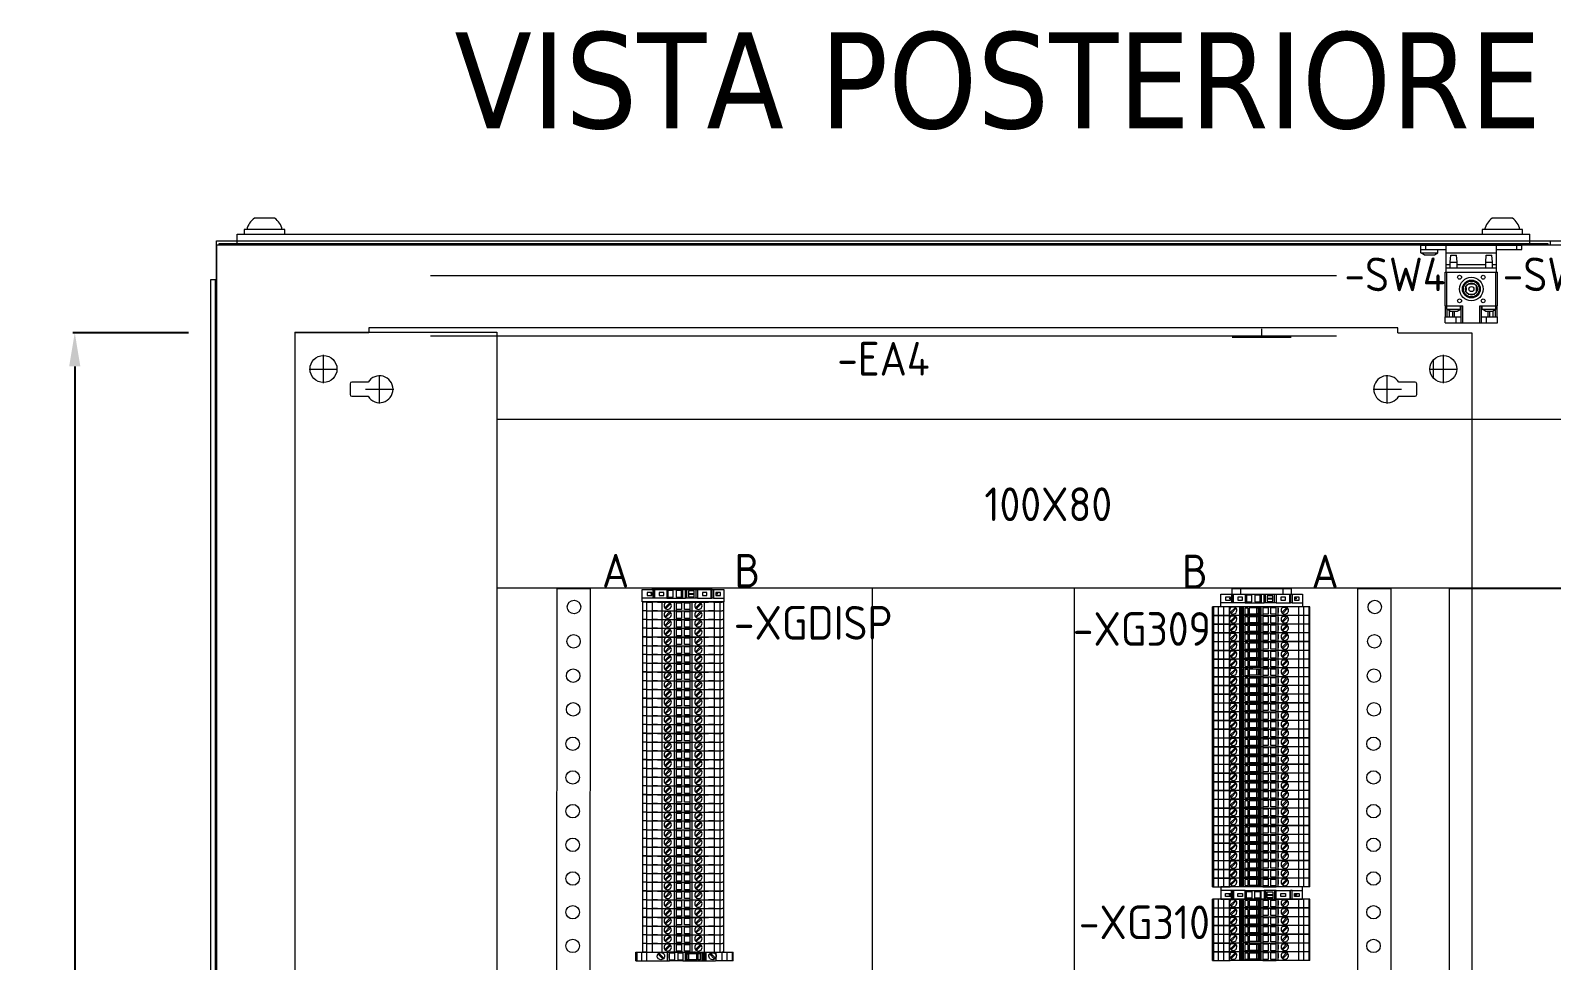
# Model space of a CAD drawing. Header units: millimetres. Extents: x 4959 to 7449, y 754 to 2938.
# Drawn here: x 4959 to 5863, y 2386 to 2938 of the extents above; entities that cross this region are included whole.
import ezdxf
from ezdxf.enums import TextEntityAlignment as Align

# ---------------------------------------------------------------- set-up
doc = ezdxf.new("R2010")
doc.units = ezdxf.units.MM
doc.set_wipeout_variables(frame=1)
doc.layers.add('! NO PLOT !', color=7, linetype='Continuous', true_color=0xff75dd, plot=False)
for name, color, linetype, lineweight in [('000-PI-Oprema', 30, 'Continuous', 5), ('0_1', 7, 'Continuous', 0), ('SI-ORMAR-Oprema', 30, 'Continuous', 5)]:
    doc.layers.add(name, color=color, linetype=linetype, lineweight=lineweight)
for name, color, linetype in [('000-PI-ORMAR', 2, 'Continuous'), ('000-PI_TEXT', 7, 'Continuous'), ('002-PI-Kabelska kanalica', 150, 'Continuous'), ('004-PI-DIN Šina', 3, 'Continuous')]:
    doc.layers.add(name, color=color, linetype=linetype)
doc.styles.add('PI0', font='isocpeur.ttf', dxfattribs={"width": 0.9})
doc.styles.get("Standard").update_dxf_attribs({"font": 'arial.ttf'})
doc.styles.add('Tahoma', font='tahoma.ttf')
doc.dimstyles.new('ISO-25-lb', dxfattribs={"dimtxt": 8, "dimasz": 8, "dimexe": 1.25, "dimexo": 0.625, "dimtad": 1, "dimtxsty": 'Standard', "dimcen": 5, "dimadec": 0, "dimazin": 0, "dimtfac": 1, "dimtmove": 0, "dimatfit": 3, "dimfxl": 1, "dimarcsym": 0})

# ---------------------------------------------------------------- blocks, each defined once
blk = doc.blocks.new('2000x800_montazna ploca')
at = {"layer": '! NO PLOT !', "color": 18, "linetype": 'ByBlock', "lineweight": 0, "true_color": 0x000000}
for p, q in [((-4316.67, 1616.29), (-4316.67, 1633.09)), ((-3657.67, 1629.98), (-3657.67, 1619.4)), ((-3651.67, 1616.29), (-3651.67, 1633.09)), ((-4325.07, 1624.69), (-4308.27, 1624.69)), ((-4290.18, 1616.89), (-4299.87, 1616.89)), ((-4283.37, 1604.29), (-4283.37, 1621.09)), ((-3684.97, 1604.29), (-3684.97, 1621.09)), ((-3668.47, 1616.89), (-3678.16, 1616.89)), ((-3660.07, 1624.69), (-3643.27, 1624.69)), ((-4300.87, 1615.89), (-4300.87, 1609.49)), ((-4299.87, 1608.49), (-4290.18, 1608.49)), ((-4291.77, 1612.69), (-4274.97, 1612.69)), ((-3693.37, 1612.69), (-3676.57, 1612.69)), ((-3678.16, 1608.49), (-3668.47, 1608.49)), ((-3667.47, 1609.49), (-3667.47, 1615.89))]:
    blk.add_line(p, q, dxfattribs=at)
for centre in [(-4316.67, 1624.69), (-3651.67, 1624.69)]:
    blk.add_circle(centre, 8, dxfattribs=at)
for centre, radius, start, end in [((-4299.87, 1615.89), 1, 90, 180), ((-4283.37, 1612.69), 8, 211.66824, 148.33176), ((-3684.97, 1612.69), 8, 31.66824, 328.33176), ((-3668.47, 1615.89), 1, 0, 90), ((-4299.87, 1609.49), 1, 180, 270), ((-3668.47, 1609.49), 1, 270, 0)]:
    blk.add_arc(centre, radius, start, end, dxfattribs=at)
at = {"layer": '000-PI-ORMAR', "color": 18, "linetype": 'ByBlock', "lineweight": 0, "true_color": 0x000000}
for p, q in [((-4289.67, 1646.19), (-4333.67, 1646.19)), ((-4333.67, 1646.19), (-4333.67, -243.81)), ((-4289.67, 1649.19), (-4289.67, 1646.19)), ((-3678.67, 1649.19), (-4289.67, 1649.19)), ((-3678.67, 1646.19), (-3678.67, 1649.19)), ((-3678.67, 1646.19), (-3634.67, 1646.19)), ((-3634.67, 1646.19), (-3634.67, -243.81))]:
    blk.add_line(p, q, dxfattribs=at)
blk = doc.blocks.new('*U472')
at = {"layer": '002-PI-Kabelska kanalica', "color": 0, "linetype": 'ByBlock', "lineweight": 0}
for p, q in [((-20, -100), (-20, 1583)), ((100, -100), (100, 1583)), ((-20, -100), (100, -100))]:
    blk.add_line(p, q, dxfattribs=at)
blk = doc.blocks.new('*U157')
at = {"layer": '002-PI-Kabelska kanalica', "color": 0, "linetype": 'ByBlock', "lineweight": 0}
for p, q in [((-20, -100), (-20, 1331)), ((100, -100), (100, 1331)), ((-20, -100), (100, -100))]:
    blk.add_line(p, q, dxfattribs=at)
blk = doc.blocks.new('*U467')
at = {"layer": '002-PI-Kabelska kanalica', "color": 0, "linetype": 'ByBlock', "lineweight": 0}
for q in [(-20, 1327), (100, -100)]:
    blk.add_line((-20, -100), q, dxfattribs=at)
blk = doc.blocks.new('sklopka_vrata_8MF1000-2VL')
at = {"layer": '000-PI-Oprema', "color": 0, "linetype": 'ByBlock', "lineweight": 0}
for p, q in [((-30, 0), (30, 0)), ((-30, -4.5), (-30, 0)), ((-27, -2.5), (-27, 0)), ((-15, -16), (-15, 0)), ((15, -16), (15, 0)), ((27, -2.5), (27, 0)), ((30, -2.5), (30, 0)), ((-30, -2.5), (-27, -2.5)), ((-28.1, -5.75), (-30, -4.5)), ((-30, -4.5), (-20, -4.5)), ((-28.1, -5.75), (-21.9, -5.75)), ((-27, -2.5), (-15, -2.5)), ((-21.9, -5.75), (-20, -4.5)), ((-20, -4.5), (-20, -2.5)), ((-15, -4.5), (15, -4.5)), ((-12.5, -10), (-12.2, -6)), ((-12.2, -6), (-8.8, -6)), ((-8.5, -10), (-8.8, -6)), ((8.5, -10), (8.8, -6)), ((8.8, -6), (12.2, -6)), ((12.5, -10), (12.2, -6)), ((15, -2.5), (30, -2.5)), ((-15.5, -16), (15.5, -16)), ((-15.5, -36), (-15.5, -16)), ((-15, -11.5), (-12.499996, -11.5)), ((-15, -13.5), (15, -13.5)), ((-14.5, -38), (-14.5, -16)), ((-12.5, -10), (-8.5, -10)), ((-12.5, -13.499994), (-12.5, -10)), ((-8.5, -13.499994), (-8.5, -10)), ((-8.499996, -11.5), (8.500004, -11.5)), ((8.5, -10), (12.5, -10)), ((8.5, -13.499994), (8.5, -10)), ((12.5, -13.499994), (12.5, -10)), ((12.500004, -11.5), (15, -11.5)), ((14.5, -38), (14.5, -16)), ((15.5, -36), (15.5, -16)), ((-3, -27.802775), (-3, -24.197225)), ((-1.802776, -23), (1.802776, -23)), ((3, -27.802775), (3, -24.197225)), ((-15.5, -36), (-5, -36)), ((-15.400001, -42.49), (-15.400001, -36)), ((-6.5, -38), (-6.5, -36)), ((-6, -46), (-6, -36)), ((-5, -46), (-5, -36)), ((-1.802776, -29), (1.802776, -29)), ((5, -36), (14.5, -36)), ((5, -46), (5, -36)), ((6, -46), (6, -36)), ((6.5, -38), (6.5, -36)), ((8.85, -36), (13.15, -36)), ((14.5, -36), (15.5, -36)), ((15.4, -42.49), (15.4, -36)), ((-15.49, -42.49), (-8.99, -42.49)), ((-15.49, -45.99), (-15.49, -42.49)), ((-12.6, -39.25), (-14.5, -38)), ((-14.5, -38), (-6.5, -38)), ((-14.400001, -42.49), (-14.400001, -38.065784)), ((-12.936492, -42.49), (-12.936492, -39.02862)), ((-12.6, -39.25), (-8.4, -39.25)), ((-11.000001, -42.49), (-11.000001, -39.249996)), ((-10.000001, -42.49), (-10.000001, -39.249996)), ((-8.99, -42.49), (-6.029656, -42.49)), ((-8.99, -45.99), (-8.99, -42.49)), ((-8.4, -39.25), (-6.5, -38)), ((-6.029656, -42.5), (-6.029656, -42.49)), ((-6.029656, -42.5), (-6, -42.5)), ((6, -42.5), (6.029654, -42.5)), ((6.029654, -42.49), (15.49, -42.49)), ((6.029654, -42.5), (6.029654, -42.49)), ((8.4, -39.25), (6.5, -38)), ((6.5, -38), (14.5, -38)), ((8.4, -39.25), (12.6, -39.25)), ((8.99, -45.99), (8.99, -42.49)), ((10, -42.49), (10, -39.249996)), ((11, -42.49), (11, -39.249996)), ((12.6, -39.25), (14.5, -38)), ((12.936492, -42.49), (12.936492, -39.028624)), ((14.4, -42.49), (14.4, -38.065788)), ((15.49, -45.99), (15.49, -42.49)), ((-15.49, -45.99), (-8.99, -45.99)), ((-15.4, -46), (-15.4, -45.99)), ((-15.4, -46), (-5.999961, -46)), ((-8.99, -45.99), (-6.000001, -45.99)), ((-6, -46), (-5, -46)), ((-5, -46), (5, -46)), ((5, -46), (6, -46)), ((6, -45.99), (15.49, -45.99)), ((6.00004, -46), (15.4, -46)), ((15.4, -46), (15.4, -45.99))]:
    blk.add_line(p, q, dxfattribs=at)
for centre, radius in [((-7, -19), 1.15), ((7, -19), 1.15), ((0, -26), 7), ((0, -26), 5.3), ((0, -26), 5.1), ((0, -26), 4.8), ((0, -26), 4.679181), ((0, -26), 3.579607), ((0, -26), 1.499969), ((-7, -33), 1.15), ((7, -33), 1.15)]:
    blk.add_circle(centre, radius, dxfattribs=at)
for radius, start, end in [(3.100426, 165.377152, 194.622848), (3.5, 121.002719, 148.997284), (3.100426, 90, 104.622596), (3.100426, 75.377404, 90), (3.5, 31.002716, 58.997281), (3.100426, 345.377406, 14.622594), (3.5, 211.002716, 238.997281), (3.100426, 255.377156, 284.622844), (3.5, 301.002719, 328.997284)]:
    blk.add_arc((0, -26), radius, start, end, dxfattribs=at)
blk = doc.blocks.new('LL49 W 100-230V')
at = {"layer": '000-PI-Oprema', "color": 0, "linetype": 'ByBlock', "lineweight": 0, "ltscale": 0.25}
for p, q in [((45476.66, 36851.38), (46014.66, 36851.38)), ((46014.66, 36815.38), (45476.66, 36815.38))]:
    blk.add_line(p, q, dxfattribs=at)
blk = doc.blocks.new('*U489')
at = {"color": 7}
blk.add_wipeout([(-24.3, -7.35), (24.3, -7.35), (24.3, 0), (-24.3, 0)], dxfattribs=at).dxf.layer = '000-PI-Oprema'
at = {"layer": '000-PI-Oprema', "color": 7, "ltscale": 0.25}
blk.add_line((-24.3, 0), (24.3, 0), dxfattribs=at)
at = {"layer": '000-PI-Oprema', "color": 7}
for p, q in [((-18.03, 0), (-18.03, -5.15)), ((-17.1, 0), (-17.1, -5.15)), ((-17, -5.15), (-17, 0)), ((-16.74, -5.15), (-16.74, 0)), ((-9.72, 0), (-9.72, -5.15)), ((-9, 0), (-9, -0.57)), ((-1, -0.57), (-1, 0)), ((-0.28, 0), (-0.28, -5.15)), ((1.39, -5.15), (1.39, 0)), ((2.32, -5.15), (2.32, 0)), ((7.69, -5.15), (7.69, 0)), ((8.51, 0), (8.51, -5.15)), ((16.74, -5.15), (16.74, 0)), ((17, 0), (17, -5.15)), ((17.1, 0), (17.1, -5.15)), ((18.03, 0), (18.03, -5.15)), ((24.3, 0), (24.3, -7.35)), ((-24.3, -7.35), (-24.3, 0)), ((-18.03, -5.15), (-24.3, -5.15)), ((24.3, -7.35), (-24.3, -7.35)), ((-21.4, -1.72), (-21.4, -3.42)), ((-18.5, -1.72), (-21.4, -1.72)), ((-21.4, -3.42), (-18.5, -3.42)), ((-19.01, -2.37), (-19.15, -2.37)), ((-19.15, -2.37), (-19.15, -2.77)), ((-19.01, -2.77), (-19.15, -2.77)), ((-19.01, -2.37), (-18.5, -2.37)), ((-19.01, -2.77), (-19.01, -2.37)), ((-19.01, -2.77), (-18.5, -2.77)), ((-18.5, -2.37), (-18.5, -1.72)), ((-18.5, -2.77), (-18.5, -2.37)), ((-18.5, -3.42), (-18.5, -2.77)), ((-17.1, -5.15), (-18.03, -5.15)), ((-17, -5.15), (-17.1, -5.15)), ((-16.74, -5.15), (-17, -5.15)), ((-9.72, -5.15), (-16.74, -5.15)), ((-14.15, -1.72), (-14.15, -3.42)), ((-11.45, -1.72), (-14.15, -1.72)), ((-14.15, -3.42), (-11.45, -3.42)), ((-11.45, -3.42), (-11.45, -1.72)), ((-9.72, -5.15), (-9, -5.15)), ((-9, -0.57), (-9, -4.57)), ((-5.85, -0.57), (-9, -0.57)), ((-9, -4.57), (-9, -5.15)), ((-9, -4.57), (-5.85, -4.57)), ((-9, -5.15), (-1, -5.15)), ((-5.85, -4.57), (-5.85, -0.57)), ((-4.15, -0.57), (-4.15, -4.57)), ((-1, -0.57), (-4.15, -0.57)), ((-4.15, -4.57), (-1, -4.57)), ((-1, -4.57), (-1, -0.57)), ((-1, -5.15), (-1, -4.57)), ((-1, -5.15), (-0.28, -5.15)), ((-0.28, -5.15), (1.39, -5.15)), ((2.32, -5.15), (1.39, -5.15)), ((7.69, -5.15), (2.32, -5.15)), ((6.67, -0.82), (3.22, -0.82)), ((3.22, -0.82), (3.22, -2.37)), ((3.22, -2.37), (6.67, -2.37)), ((3.22, -2.37), (3.22, -2.77)), ((3.22, -2.77), (6.67, -2.77)), ((3.22, -2.77), (3.22, -4.32)), ((3.22, -4.32), (6.67, -4.32)), ((6.67, -2.37), (6.67, -0.82)), ((6.67, -2.77), (6.67, -2.37)), ((6.67, -4.32), (6.67, -2.77)), ((8.51, -5.15), (7.69, -5.15)), ((8.51, -5.15), (16.74, -5.15)), ((11.45, -1.72), (11.45, -3.42)), ((14.15, -1.72), (11.45, -1.72)), ((11.45, -3.42), (14.15, -3.42)), ((14.15, -3.42), (14.15, -1.72)), ((16.74, -5.15), (17, -5.15)), ((17, -5.15), (17.1, -5.15)), ((18.03, -5.15), (17.1, -5.15)), ((18.03, -5.15), (24.3, -5.15)), ((22.25, -1.72), (19.55, -1.72)), ((19.55, -1.72), (19.55, -2.37)), ((19.55, -2.37), (19.89, -2.37)), ((19.55, -2.37), (19.55, -2.77)), ((19.55, -2.77), (19.55, -3.42)), ((19.55, -2.77), (19.89, -2.77)), ((19.55, -3.42), (22.25, -3.42)), ((20.59, -2.37), (19.89, -2.37)), ((19.89, -2.77), (19.89, -2.37)), ((20.59, -2.77), (19.89, -2.77)), ((20.59, -2.77), (20.59, -2.37)), ((22.25, -3.42), (22.25, -1.72))]:
    blk.add_line(p, q, dxfattribs=at)
blk = doc.blocks.new('*U304')
at = {"color": 0, "linetype": 'ByBlock', "lineweight": 0, "ltscale": 0.25}
blk.add_lwpolyline([(-24.3, 0), (-24.3, -7.35), (24.3, -7.35), (24.3, 0), (-24.3, 0)], dxfattribs=at)
at = {"layer": '000-PI-Oprema', "color": 0, "linetype": 'ByBlock', "lineweight": 0}
for p, q in [((24.3, 0), (-24.3, 0)), ((24.3, -7.35), (24.3, 0)), ((-24.3, 0), (-24.3, -7.35)), ((-18.03, -2.2), (-24.3, -2.2)), ((-21.4, -5.62), (-21.4, -3.92)), ((-21.4, -3.92), (-18.5, -3.92)), ((-18.5, -5.62), (-21.4, -5.62)), ((-19.01, -4.58), (-19.15, -4.58)), ((-19.15, -4.98), (-19.15, -4.58)), ((-19.01, -4.98), (-19.15, -4.98)), ((-19.01, -4.58), (-19.01, -4.98)), ((-19.01, -4.58), (-18.5, -4.58)), ((-19.01, -4.98), (-18.5, -4.98)), ((-18.5, -3.92), (-18.5, -4.58)), ((-18.5, -4.58), (-18.5, -4.98)), ((-18.5, -4.98), (-18.5, -5.62)), ((-18.03, -7.35), (-18.03, -2.2)), ((-17.1, -2.2), (-18.03, -2.2)), ((-17.1, -7.35), (-18.03, -7.35)), ((-17.1, -7.35), (-17.1, -2.2)), ((-17, -2.2), (-17.1, -2.2)), ((-17, -7.35), (-17.1, -7.35)), ((-17, -2.2), (-17, -7.35)), ((-16.74, -2.2), (-17, -2.2)), ((-16.74, -7.35), (-17, -7.35)), ((-16.74, -2.2), (-16.74, -7.35)), ((-9.72, -2.2), (-16.74, -2.2)), ((-14.15, -3.92), (-11.45, -3.92)), ((-14.15, -5.62), (-14.15, -3.92)), ((-11.45, -5.62), (-14.15, -5.62)), ((-11.45, -3.92), (-11.45, -5.62)), ((-9.72, -2.2), (-9, -2.2)), ((-9.72, -7.35), (-9.72, -2.2)), ((-9.72, -7.35), (-9, -7.35)), ((-9, -2.77), (-9, -2.2)), ((-9, -2.2), (-1, -2.2)), ((-9, -6.77), (-9, -2.77)), ((-9, -2.77), (-5.85, -2.77)), ((-5.85, -6.77), (-9, -6.77)), ((-9, -7.35), (-9, -6.77)), ((-5.85, -2.77), (-5.85, -6.77)), ((-4.15, -2.77), (-1, -2.77)), ((-4.15, -6.77), (-4.15, -2.77)), ((-1, -6.77), (-4.15, -6.77)), ((-1, -2.2), (-1, -2.77)), ((-1, -2.2), (-0.28, -2.2)), ((-1, -2.77), (-1, -6.77)), ((-1, -6.77), (-1, -7.35)), ((-0.28, -2.2), (1.39, -2.2)), ((-0.28, -7.35), (-0.28, -2.2)), ((2.32, -2.2), (1.39, -2.2)), ((1.39, -2.2), (1.39, -7.35)), ((7.69, -2.2), (2.32, -2.2)), ((2.32, -2.2), (2.32, -7.35)), ((3.22, -3.02), (6.67, -3.02)), ((3.22, -4.58), (3.22, -3.02)), ((3.22, -4.58), (6.67, -4.58)), ((3.22, -4.98), (3.22, -4.58)), ((3.22, -4.98), (6.67, -4.98)), ((3.22, -6.52), (3.22, -4.98)), ((6.67, -6.52), (3.22, -6.52)), ((6.67, -3.02), (6.67, -4.58)), ((6.67, -4.58), (6.67, -4.98)), ((6.67, -4.98), (6.67, -6.52)), ((7.69, -2.2), (7.69, -7.35)), ((8.51, -2.2), (7.69, -2.2)), ((8.51, -7.35), (8.51, -2.2)), ((8.51, -2.2), (16.74, -2.2)), ((11.45, -3.92), (14.15, -3.92)), ((11.45, -5.62), (11.45, -3.92)), ((14.15, -5.62), (11.45, -5.62)), ((14.15, -3.92), (14.15, -5.62)), ((16.74, -2.2), (16.74, -7.35)), ((16.74, -2.2), (17, -2.2)), ((17, -7.35), (17, -2.2)), ((17, -2.2), (17.1, -2.2)), ((18.03, -2.2), (17.1, -2.2)), ((17.1, -7.35), (17.1, -2.2)), ((18.03, -2.2), (24.3, -2.2)), ((18.03, -7.35), (18.03, -2.2)), ((19.55, -4.58), (19.55, -3.92)), ((19.55, -3.92), (22.25, -3.92)), ((19.55, -4.98), (19.55, -4.58)), ((19.55, -4.58), (19.89, -4.58)), ((19.55, -4.98), (19.89, -4.98)), ((19.55, -5.62), (19.55, -4.98)), ((22.25, -5.62), (19.55, -5.62)), ((19.89, -4.58), (19.89, -4.98)), ((20.59, -4.58), (19.89, -4.58)), ((20.59, -4.98), (19.89, -4.98)), ((20.59, -4.58), (20.59, -4.98)), ((22.25, -3.92), (22.25, -5.62))]:
    blk.add_line(p, q, dxfattribs=at)
at = {"layer": '000-PI-Oprema', "color": 0, "linetype": 'ByBlock', "lineweight": 0, "ltscale": 0.25}
blk.add_line((24.3, -7.35), (-24.3, -7.35), dxfattribs=at)
blk = doc.blocks.new('*D664')
at = {"layer": '000-PI_TEXT', "color": 0, "linetype": 'ByBlock', "lineweight": -2, "ltscale": 0.25, "transparency": 16777216}
for p, q in [((5053.15, 2758.89), (4984.34, 2758.89)), ((4985.59, 2738.89), (4985.59, 1197.12)), ((5065.65, 1177.12), (4984.34, 1177.12))]:
    blk.add_line(p, q, dxfattribs=at)
at = {"layer": '000-PI_TEXT', "color": 0, "linetype": 'ByBlock', "ltscale": 0.25, "transparency": 16777216}
for points in [[(4982.26, 2738.89), (4988.92, 2738.89), (4985.59, 2758.89)], [(4982.26, 1197.12), (4988.92, 1197.12), (4985.59, 1177.12)]]:
    blk.add_solid(points, dxfattribs=at)
at = {"layer": 'Defpoints', "color": 0, "linetype": 'ByBlock', "ltscale": 0.25, "transparency": 16777216}
for p in [(5053.77, 2758.89), (4985.59, 1177.12), (5066.27, 1177.12)]:
    blk.add_point(p, dxfattribs=at)
at = {"layer": '000-PI_TEXT', "color": 0, "linetype": 'ByBlock', "lineweight": 0, "ltscale": 0.25, "transparency": 16777216, "insert": (4972.38, 1968), "char_height": 20, "attachment_point": 5, "rotation": 90}
blk.add_mtext('1670', dxfattribs=at)
blk = doc.blocks.new('*U495')
at = {"layer": '002-PI-Kabelska kanalica', "color": 0, "linetype": 'ByBlock', "lineweight": 0}
for p, q in [((-20, -100), (-20, 1943)), ((80, -100), (80, 1943)), ((-20, -100), (80, -100))]:
    blk.add_line(p, q, dxfattribs=at)
blk = doc.blocks.new('*U493')
at = {"color": 7}
blk.add_wipeout([(-24.3, -7.35), (24.3, -7.35), (24.3, 0), (-24.3, 0)], dxfattribs=at).dxf.layer = '000-PI-Oprema'
at = {"layer": '000-PI-Oprema', "color": 7, "ltscale": 0.25}
blk.add_line((-24.3, 0), (24.3, 0), dxfattribs=at)
at = {"layer": '000-PI-Oprema', "color": 7}
for p, q in [((-18.03, 0), (-18.03, -5.15)), ((-17.1, 0), (-17.1, -5.15)), ((-17, -5.15), (-17, 0)), ((-16.74, -5.15), (-16.74, 0)), ((-9.72, 0), (-9.72, -5.15)), ((-9, 0), (-9, -0.57)), ((-1, -0.57), (-1, 0)), ((-0.28, 0), (-0.28, -5.15)), ((1.39, -5.15), (1.39, 0)), ((2.32, -5.15), (2.32, 0)), ((7.69, -5.15), (7.69, 0)), ((8.51, 0), (8.51, -5.15)), ((16.74, -5.15), (16.74, 0)), ((17, 0), (17, -5.15)), ((17.1, 0), (17.1, -5.15)), ((18.03, 0), (18.03, -5.15)), ((24.3, 0), (24.3, -7.35)), ((-24.3, -7.35), (-24.3, 0)), ((-18.03, -5.15), (-24.3, -5.15)), ((24.3, -7.35), (-24.3, -7.35)), ((-21.4, -1.72), (-21.4, -3.42)), ((-18.5, -1.72), (-21.4, -1.72)), ((-21.4, -3.42), (-18.5, -3.42)), ((-19.01, -2.37), (-19.15, -2.37)), ((-19.15, -2.37), (-19.15, -2.77)), ((-19.01, -2.77), (-19.15, -2.77)), ((-19.01, -2.37), (-18.5, -2.37)), ((-19.01, -2.77), (-19.01, -2.37)), ((-19.01, -2.77), (-18.5, -2.77)), ((-18.5, -2.37), (-18.5, -1.72)), ((-18.5, -2.77), (-18.5, -2.37)), ((-18.5, -3.42), (-18.5, -2.77)), ((-17.1, -5.15), (-18.03, -5.15)), ((-17, -5.15), (-17.1, -5.15)), ((-16.74, -5.15), (-17, -5.15)), ((-9.72, -5.15), (-16.74, -5.15)), ((-14.15, -1.72), (-14.15, -3.42)), ((-11.45, -1.72), (-14.15, -1.72)), ((-14.15, -3.42), (-11.45, -3.42)), ((-11.45, -3.42), (-11.45, -1.72)), ((-9.72, -5.15), (-9, -5.15)), ((-9, -0.57), (-9, -4.57)), ((-5.85, -0.57), (-9, -0.57)), ((-9, -4.57), (-9, -5.15)), ((-9, -4.57), (-5.85, -4.57)), ((-9, -5.15), (-1, -5.15)), ((-5.85, -4.57), (-5.85, -0.57)), ((-4.15, -0.57), (-4.15, -4.57)), ((-1, -0.57), (-4.15, -0.57)), ((-4.15, -4.57), (-1, -4.57)), ((-1, -4.57), (-1, -0.57)), ((-1, -5.15), (-1, -4.57)), ((-1, -5.15), (-0.28, -5.15)), ((-0.28, -5.15), (1.39, -5.15)), ((2.32, -5.15), (1.39, -5.15)), ((7.69, -5.15), (2.32, -5.15)), ((6.67, -0.82), (3.22, -0.82)), ((3.22, -0.82), (3.22, -2.37)), ((3.22, -2.37), (6.67, -2.37)), ((3.22, -2.37), (3.22, -2.77)), ((3.22, -2.77), (6.67, -2.77)), ((3.22, -2.77), (3.22, -4.32)), ((3.22, -4.32), (6.67, -4.32)), ((6.67, -2.37), (6.67, -0.82)), ((6.67, -2.77), (6.67, -2.37)), ((6.67, -4.32), (6.67, -2.77)), ((8.51, -5.15), (7.69, -5.15)), ((8.51, -5.15), (16.74, -5.15)), ((11.45, -1.72), (11.45, -3.42)), ((14.15, -1.72), (11.45, -1.72)), ((11.45, -3.42), (14.15, -3.42)), ((14.15, -3.42), (14.15, -1.72)), ((16.74, -5.15), (17, -5.15)), ((17, -5.15), (17.1, -5.15)), ((18.03, -5.15), (17.1, -5.15)), ((18.03, -5.15), (24.3, -5.15)), ((22.25, -1.72), (19.55, -1.72)), ((19.55, -1.72), (19.55, -2.37)), ((19.55, -2.37), (19.89, -2.37)), ((19.55, -2.37), (19.55, -2.77)), ((19.55, -2.77), (19.55, -3.42)), ((19.55, -2.77), (19.89, -2.77)), ((19.55, -3.42), (22.25, -3.42)), ((20.59, -2.37), (19.89, -2.37)), ((19.89, -2.77), (19.89, -2.37)), ((20.59, -2.77), (19.89, -2.77)), ((20.59, -2.77), (20.59, -2.37)), ((22.25, -3.42), (22.25, -1.72))]:
    blk.add_line(p, q, dxfattribs=at)
blk = doc.blocks.new('UT 2.5 MT - 3046362')
at = {"layer": '000-PI-Oprema', "color": 0, "linetype": 'ByBlock', "lineweight": 0}
for p, q in [((53709.96, 41740.09), (53709.96, 41729.69)), ((53709.96, 41740.09), (53715.11, 41740.09)), ((53715.11, 41739.54), (53709.96, 41739.54)), ((53709.96, 41736.46), (53715.11, 41736.46)), ((53709.96, 41733.46), (53715.11, 41733.46)), ((53715.11, 41717.71), (53715.11, 41740.09)), ((53709.96, 41729.96), (53715.11, 41729.96)), ((53709.96, 41711.49), (53709.96, 41729.69)), ((53709.96, 41723.89), (53715.11, 41723.89)), ((53709.96, 41723.79), (53709.96, 41723.79)), ((53715.11, 41723.79), (53709.96, 41723.79)), ((53715.11, 41723.36), (53709.96, 41723.36)), ((53709.96, 41722.82), (53715.11, 41722.82)), ((53710.76, 41721.77), (53710.76, 41722.56)), ((53710.76, 41722.56), (53714.31, 41722.56)), ((53710.76, 41722.56), (53710.76, 41722.56)), ((53711.1, 41729.08), (53711.1, 41729.08)), ((53711.1, 41729.08), (53714.13, 41726.05)), ((53711.56, 41723.89), (53714.16, 41723.89)), ((53711.56, 41723.89), (53711.56, 41723.89)), ((53711.59, 41729.58), (53711.59, 41729.58)), ((53714.63, 41726.54), (53711.59, 41729.58)), ((53714.13, 41726.05), (53714.13, 41726.05)), ((53714.16, 41723.89), (53714.16, 41723.89)), ((53714.31, 41721.77), (53714.31, 41722.56)), ((53714.31, 41722.56), (53714.31, 41722.56)), ((53714.63, 41726.54), (53714.63, 41726.54)), ((53714.76, 41728.87), (53714.76, 41728.87)), ((53714.76, 41726.75), (53714.76, 41728.87)), ((53714.76, 41726.75), (53714.76, 41726.75)), ((53715.11, 41723.79), (53715.11, 41723.79)), ((53709.96, 41721.14), (53709.96, 41721.14)), ((53709.96, 41716.09), (53709.96, 41716.09)), ((53710.1, 41718.4), (53710.1, 41721.77)), ((53710.1, 41721.77), (53710.1, 41721.77)), ((53710.1, 41721.77), (53714.97, 41721.77)), ((53714.97, 41718.4), (53710.1, 41718.4)), ((53710.1, 41718.24), (53710.1, 41718.4)), ((53710.1, 41718.24), (53710.79, 41718.24)), ((53710.74, 41720.77), (53710.74, 41719.36)), ((53710.74, 41720.77), (53714.34, 41720.77)), ((53710.74, 41719.36), (53710.74, 41719.2)), ((53710.79, 41719.2), (53710.74, 41719.2)), ((53710.76, 41711.76), (53710.76, 41718.24)), ((53710.79, 41713.81), (53710.76, 41713.81)), ((53714.31, 41719.2), (53710.79, 41719.2)), ((53714.29, 41718.24), (53710.79, 41718.24)), ((53710.79, 41712.81), (53710.79, 41713.81)), ((53710.79, 41713.75), (53714.29, 41713.75)), ((53714.97, 41718.24), (53714.29, 41718.24)), ((53714.29, 41712.81), (53714.29, 41713.81)), ((53714.31, 41713.81), (53714.29, 41713.81)), ((53714.31, 41719.2), (53714.31, 41720.77)), ((53714.31, 41711.76), (53714.34, 41718.24)), ((53715.11, 41716.61), (53714.33, 41716.61)), ((53714.34, 41717.71), (53715.11, 41717.71)), ((53714.97, 41718.4), (53714.97, 41721.77)), ((53714.97, 41721.77), (53714.97, 41721.77)), ((53714.97, 41718.24), (53714.97, 41718.4)), ((53715.11, 41721.14), (53715.11, 41721.14)), ((53715.11, 41717.71), (53715.11, 41716.61)), ((53715.11, 41717.71), (53715.11, 41717.71)), ((53715.11, 41717.71), (53715.11, 41717.71)), ((53715.11, 41716.61), (53715.11, 41716.61)), ((53715.11, 41711.49), (53715.11, 41716.61)), ((53715.11, 41716.09), (53715.11, 41716.09)), ((53709.96, 41710.29), (53709.96, 41711.49)), ((53715.11, 41711.49), (53709.96, 41711.49)), ((53709.96, 41710.29), (53709.96, 41702.29)), ((53709.96, 41710.29), (53709.96, 41710.29)), ((53715.11, 41710.29), (53709.96, 41710.29)), ((53710.61, 41710.29), (53710.61, 41710.29)), ((53710.61, 41707.14), (53710.61, 41710.29)), ((53710.61, 41707.14), (53710.61, 41707.14)), ((53714.64, 41707.14), (53710.61, 41707.14)), ((53710.61, 41702.29), (53710.61, 41705.44)), ((53710.61, 41705.44), (53710.61, 41705.44)), ((53710.61, 41705.44), (53714.64, 41705.44)), ((53710.76, 41712.81), (53714.31, 41712.81)), ((53714.31, 41711.81), (53710.76, 41711.81)), ((53710.76, 41711.76), (53714.31, 41711.76)), ((53710.76, 41711.76), (53710.76, 41711.76)), ((53710.79, 41712.56), (53710.79, 41712.81)), ((53710.79, 41712.56), (53710.79, 41712.56)), ((53710.79, 41712.56), (53714.29, 41712.56)), ((53714.29, 41712.56), (53714.29, 41712.81)), ((53714.29, 41712.56), (53714.29, 41712.56)), ((53714.31, 41711.76), (53714.31, 41711.76)), ((53714.64, 41710.29), (53714.64, 41710.29)), ((53714.64, 41710.29), (53714.64, 41707.14)), ((53714.64, 41707.14), (53714.64, 41707.14)), ((53714.64, 41705.44), (53714.64, 41705.44)), ((53714.64, 41705.44), (53714.64, 41702.29)), ((53715.11, 41710.29), (53715.11, 41711.49)), ((53715.11, 41710.29), (53715.11, 41710.29)), ((53715.11, 41710.29), (53715.11, 41702.29)), ((53709.96, 41701.09), (53709.96, 41702.29)), ((53709.96, 41702.29), (53709.96, 41702.29)), ((53709.96, 41702.29), (53715.11, 41702.29)), ((53709.96, 41682.29), (53709.96, 41701.09)), ((53709.96, 41701.09), (53715.11, 41701.09)), ((53710.61, 41702.29), (53710.61, 41702.29)), ((53711.1, 41698.43), (53714.13, 41695.4)), ((53711.56, 41701.09), (53711.56, 41701.09)), ((53714.16, 41701.09), (53711.56, 41701.09)), ((53714.63, 41695.89), (53711.59, 41698.93)), ((53714.16, 41701.09), (53714.16, 41701.09)), ((53714.64, 41702.29), (53714.64, 41702.29)), ((53714.76, 41698.22), (53714.76, 41696.1)), ((53714.76, 41698.22), (53714.76, 41698.22)), ((53714.76, 41696.1), (53714.76, 41696.1)), ((53715.11, 41702.29), (53715.11, 41702.29)), ((53715.11, 41701.09), (53715.11, 41702.29)), ((53715.11, 41682.29), (53715.11, 41701.09)), ((53709.96, 41688.91), (53715.11, 41688.91)), ((53709.96, 41685.91), (53715.11, 41685.91)), ((53709.96, 41682.29), (53709.96, 41682.97)), ((53715.11, 41682.83), (53709.96, 41682.83)), ((53709.96, 41682.29), (53715.11, 41682.29))]:
    blk.add_line(p, q, dxfattribs=at)
for centre, radius, start, end in [((53712.86, 41727.81), 2.17, 120.45028, 270.00002), ((53712.86, 41727.81), 2.17, 270.00002, 330.87541), ((53712.86, 41727.81), 2.17, 29.12459, 59.54968), ((53712.86, 41697.16), 2.18, 89.99998, 270.00002), ((53712.86, 41697.16), 2.18, 29.12459, 89.99998), ((53712.86, 41697.16), 2.18, 270.00002, 330.87541)]:
    blk.add_arc(centre, radius, start, end, dxfattribs=at)
for start_param, end_param in [(-1.570796, -1.039338), (-2.102255, -1.570796)]:
    blk.add_ellipse((53712.86, 41727.81), major_axis=(-2.18, 0), ratio=1, start_param=start_param, end_param=end_param, dxfattribs=at)
blk = doc.blocks.new('UT 2.5 - 3044076')
at = {"layer": '000-PI-ORMAR', "color": 0, "linetype": 'ByBlock', "lineweight": 0}
for p, q in [((51211.56, 37560.62), (51211.56, 37562.82)), ((51211.56, 37562.82), (51211.56, 37562.82)), ((51216.71, 37562.82), (51211.56, 37562.82)), ((51211.56, 37560.62), (51211.56, 37559.03)), ((51211.56, 37560.62), (51211.56, 37560.62)), ((51216.71, 37560.62), (51211.56, 37560.62)), ((51211.56, 37559.03), (51211.56, 37556.89)), ((51211.56, 37558.57), (51211.56, 37558.57)), ((51216.71, 37562.82), (51216.71, 37562.82)), ((51216.71, 37560.62), (51216.71, 37562.82)), ((51216.71, 37560.62), (51216.71, 37560.62)), ((51216.71, 37560.62), (51216.71, 37559.03)), ((51216.71, 37559.03), (51216.71, 37556.89)), ((51216.71, 37558.57), (51216.71, 37558.57)), ((51216.71, 37557.26), (51211.56, 37557.26)), ((51211.56, 37556.89), (51211.56, 37556.51)), ((51211.56, 37556.51), (51211.56, 37554)), ((51211.56, 37556.32), (51211.56, 37556.32)), ((51211.56, 37554), (51211.56, 37551.42)), ((51211.56, 37553.67), (51211.56, 37553.67)), ((51211.56, 37551.42), (51211.56, 37544.02)), ((51216.71, 37551.42), (51211.56, 37551.42)), ((51212.7, 37549.22), (51212.7, 37549.22)), ((51212.7, 37549.22), (51215.73, 37546.18)), ((51216.23, 37546.68), (51213.19, 37549.71)), ((51213.19, 37549.71), (51213.19, 37549.71)), ((51216.71, 37556.51), (51216.71, 37556.89)), ((51216.71, 37554), (51216.71, 37556.51)), ((51216.71, 37556.32), (51216.71, 37556.32)), ((51216.71, 37554.82), (51216.71, 37554.82)), ((51216.71, 37554), (51216.71, 37551.42)), ((51216.71, 37553.67), (51216.71, 37553.67)), ((51216.71, 37551.42), (51216.71, 37544.02)), ((51211.56, 37548.62), (51211.56, 37548.62)), ((51211.56, 37544.02), (51211.56, 37542.82)), ((51216.71, 37544.02), (51211.56, 37544.02)), ((51211.56, 37542.82), (51211.56, 37534.82)), ((51211.56, 37542.82), (51211.56, 37542.82)), ((51216.71, 37542.82), (51211.56, 37542.82)), ((51212.21, 37539.67), (51212.21, 37542.82)), ((51212.21, 37542.82), (51212.21, 37542.82)), ((51213.16, 37544.02), (51213.16, 37544.02)), ((51215.76, 37544.02), (51213.16, 37544.02)), ((51215.73, 37546.18), (51215.73, 37546.18)), ((51215.76, 37544.02), (51215.76, 37544.02)), ((51216.23, 37546.68), (51216.23, 37546.68)), ((51216.24, 37542.82), (51216.24, 37539.67)), ((51216.24, 37542.82), (51216.24, 37542.82)), ((51216.36, 37549.01), (51216.36, 37549.01)), ((51216.36, 37546.89), (51216.36, 37549.01)), ((51216.36, 37546.89), (51216.36, 37546.89)), ((51216.71, 37548.62), (51216.71, 37548.62)), ((51216.71, 37544.02), (51216.71, 37542.82)), ((51216.71, 37542.82), (51216.71, 37542.82)), ((51216.71, 37542.82), (51216.71, 37534.82)), ((51211.56, 37534.82), (51211.56, 37533.62)), ((51211.56, 37534.82), (51211.56, 37534.82)), ((51216.71, 37534.82), (51211.56, 37534.82)), ((51211.56, 37533.62), (51211.56, 37526.22)), ((51216.71, 37533.62), (51211.56, 37533.62)), ((51216.24, 37539.67), (51212.21, 37539.67)), ((51212.21, 37539.67), (51212.21, 37539.67)), ((51212.21, 37534.82), (51212.21, 37537.97)), ((51212.21, 37537.97), (51216.24, 37537.97)), ((51212.21, 37537.97), (51212.21, 37537.97)), ((51212.21, 37534.82), (51212.21, 37534.82)), ((51215.76, 37533.62), (51213.16, 37533.62)), ((51213.16, 37533.62), (51213.16, 37533.62)), ((51216.23, 37528.43), (51213.19, 37531.46)), ((51213.19, 37531.46), (51213.19, 37531.46)), ((51215.76, 37533.62), (51215.76, 37533.62)), ((51216.24, 37539.67), (51216.24, 37539.67)), ((51216.24, 37537.97), (51216.24, 37534.82)), ((51216.24, 37537.97), (51216.24, 37537.97)), ((51216.24, 37534.82), (51216.24, 37534.82)), ((51216.71, 37534.82), (51216.71, 37534.82)), ((51216.71, 37534.82), (51216.71, 37533.62)), ((51216.71, 37533.62), (51216.71, 37526.22)), ((51211.56, 37526.22), (51211.56, 37523.65)), ((51216.71, 37526.22), (51211.56, 37526.22)), ((51211.56, 37523.65), (51211.56, 37521.14)), ((51211.56, 37522.52), (51211.56, 37522.52)), ((51212.7, 37530.97), (51212.7, 37530.97)), ((51212.7, 37530.97), (51215.73, 37527.93)), ((51215.73, 37527.93), (51215.73, 37527.93)), ((51216.23, 37528.43), (51216.23, 37528.43)), ((51216.36, 37530.76), (51216.36, 37530.76)), ((51216.36, 37528.64), (51216.36, 37530.76)), ((51216.36, 37528.64), (51216.36, 37528.64)), ((51216.71, 37526.22), (51216.71, 37523.65)), ((51216.71, 37521.14), (51216.71, 37523.65)), ((51216.71, 37522.82), (51216.71, 37522.82)), ((51216.71, 37522.52), (51216.71, 37522.52)), ((51211.56, 37521.62), (51211.56, 37521.62)), ((51211.56, 37521.14), (51211.56, 37520.76)), ((51211.56, 37520.76), (51211.56, 37518.62)), ((51216.71, 37520.39), (51211.56, 37520.39)), ((51211.56, 37519.07), (51211.56, 37519.07)), ((51211.56, 37518.62), (51211.56, 37517.02)), ((51211.56, 37517.02), (51211.56, 37515.82)), ((51211.56, 37517.02), (51211.56, 37517.02)), ((51216.71, 37517.02), (51211.56, 37517.02)), ((51211.56, 37515.82), (51211.56, 37515.51)), ((51211.56, 37515.82), (51211.56, 37515.82)), ((51211.56, 37514.82), (51211.56, 37515.51)), ((51211.56, 37514.82), (51211.56, 37514.82)), ((51216.71, 37514.82), (51211.56, 37514.82)), ((51216.71, 37521.62), (51216.71, 37521.62)), ((51216.71, 37520.76), (51216.71, 37521.14)), ((51216.71, 37520.76), (51216.71, 37518.62)), ((51216.71, 37519.07), (51216.71, 37519.07)), ((51216.71, 37518.62), (51216.71, 37517.02)), ((51216.71, 37517.02), (51216.71, 37517.02)), ((51216.71, 37517.02), (51216.71, 37515.82)), ((51216.71, 37516.32), (51216.71, 37516.32)), ((51216.71, 37515.82), (51216.71, 37515.82)), ((51216.71, 37515.82), (51216.71, 37515.51)), ((51216.71, 37514.82), (51216.71, 37515.51)), ((51216.71, 37514.82), (51216.71, 37514.82))]:
    blk.add_line(p, q, dxfattribs=at)
for centre, start, end in [((51214.46, 37547.95), 89.99998, 270.00002), ((51214.46, 37547.95), 29.12459, 89.99998), ((51214.46, 37547.95), 270.00002, 330.87541), ((51214.46, 37529.7), 89.99998, 270.00002), ((51214.46, 37529.7), 29.12459, 89.99998), ((51214.46, 37529.7), 270.00002, 330.87541)]:
    blk.add_arc(centre, 2.17, start, end, dxfattribs=at)

msp = doc.modelspace()

# ---------------------------------------------------------------- linework, layer by layer
at = {"layer": '! NO PLOT !', "color": 0, "linetype": 'ByBlock', "lineweight": 0, "ltscale": 0.25}
for points in [[(5672.896, 2756.362), (5707.896, 2756.362)], [(5690.396, 2756.362), (5690.396, 2761.24)]]:
    msp.add_lwpolyline(points, dxfattribs=at)
at = {"layer": '000-PI-ORMAR', "color": 0, "linetype": 'ByBlock', "lineweight": 0}
for p, q in [((5110.271, 2820.287), (5086.271, 2820.287)), ((5086.271, 2820.287), (5086.271, 2817.387)), ((5104.271, 2826.887), (5092.271, 2826.887)), ((5110.271, 2817.387), (5110.271, 2820.287)), ((5845.271, 2820.287), (5821.271, 2820.287)), ((5821.271, 2820.287), (5821.271, 2817.387)), ((5839.271, 2826.887), (5827.271, 2826.887)), ((5845.271, 2817.387), (5845.271, 2820.287)), ((5069.771, 2813.387), (5082.021, 2813.387)), ((5069.771, 2790.249), (5069.771, 2813.387)), ((5069.783, 2810.887), (5069.783, 826.387)), ((5861.783, 2810.887), (5069.783, 2810.887)), ((5071.271, 2810.887), (5071.271, 2811.887)), ((5071.271, 2811.887), (5082.021, 2811.887)), ((5082.021, 2810.887), (5082.021, 2817.387)), ((5082.021, 2817.387), (5849.521, 2817.387)), ((5082.021, 2813.387), (5849.521, 2813.387)), ((5082.021, 2811.887), (5849.521, 2811.887)), ((5849.521, 2810.887), (5849.521, 2817.387)), ((5849.521, 2813.387), (5861.771, 2813.387)), ((5849.521, 2811.887), (5860.271, 2811.887)), ((5860.271, 2811.887), (5860.271, 2810.887)), ((5861.771, 2813.387), (5861.771, 2810.887)), ((5861.771, 2813.387), (5874.021, 2813.387)), ((6653.783, 2810.887), (5861.783, 2810.887)), ((5066.271, 2790.387), (5066.271, 839.387)), ((5068.99, 2790.387), (5066.271, 2790.387)), ((5069.783, 2790.247), (5068.99, 2790.387)), ((5068.99, 2790.387), (5068.99, 839.387))]:
    msp.add_line(p, q, dxfattribs=at)
for centre, start, end in [((5098.667, 2817.692), 124.82083, 166.605416), ((5097.876, 2817.692), 13.394584, 55.17917), ((5833.667, 2817.692), 124.82083, 166.605416), ((5832.876, 2817.692), 13.394584, 55.17917)]:
    msp.add_arc(centre, 11.2, start, end, dxfattribs=at)
at = {"layer": '004-PI-DIN Šina', "color": 0, "linetype": 'ByBlock', "lineweight": 0, "ltscale": 0.01}
for p, q in [((5271.785, 2607.11), (5271.271, 1179.695)), ((5291.271, 1179.695), (5291.785, 2607.11))]:
    msp.add_line(p, q, dxfattribs=at)
at = {"layer": '004-PI-DIN Šina', "color": 0, "linetype": 'ByBlock', "lineweight": 0}
for p, q in [((5271.785, 2607.11), (5291.785, 2607.11)), ((5747.285, 2607.11), (5746.771, 1179.695)), ((5747.285, 2607.11), (5767.285, 2607.11)), ((5766.771, 1179.695), (5767.285, 2607.11))]:
    msp.add_line(p, q, dxfattribs=at)
at = {"layer": '004-PI-DIN Šina', "color": 0, "linetype": 'ByBlock', "lineweight": 0, "ltscale": 0.01}
for centre in [(5282.042, 2596.138), (5282.042, 2596.138), (5757.542, 2596.138), (5757.542, 2596.138), (5281.785, 2575.738), (5281.785, 2575.738), (5281.785, 2575.738), (5757.285, 2575.738), (5757.285, 2575.738), (5757.285, 2575.738), (5281.528, 2555.339), (5757.028, 2555.339), (5281.528, 2535.339), (5757.028, 2535.339), (5281.271, 2514.939), (5756.771, 2514.939), (5281.271, 2494.939), (5756.771, 2494.939), (5281.271, 2474.939), (5756.771, 2474.939), (5281.271, 2454.939), (5756.771, 2454.939), (5281.271, 2434.939), (5756.771, 2434.939), (5281.271, 2414.939), (5756.771, 2414.939), (5281.271, 2394.939), (5756.771, 2394.939)]:
    msp.add_circle(centre, 4, dxfattribs=at)

# ---------------------------------------------------------------- block references
at = {"color": 0, "linetype": 'ByBlock', "lineweight": 0, "ltscale": 0.25, "rotation": 90}
for name, p in [('UT 2.5 - 3044076', (42885.616, -48622.818)), ('UT 2.5 - 3044076', (42885.616, -48628.018)), ('UT 2.5 - 3044076', (42885.616, -48633.218)), ('UT 2.5 MT - 3046362', (47401.282, -51123.994)), ('UT 2.5 MT - 3046362', (47401.282, -51129.194)), ('UT 2.5 - 3044076', (42885.616, -48638.418)), ('UT 2.5 MT - 3046362', (47401.282, -51134.394)), ('UT 2.5 MT - 3046362', (47401.282, -51139.594)), ('UT 2.5 - 3044076', (42885.616, -48643.618)), ('UT 2.5 - 3044076', (42885.616, -48648.818)), ('UT 2.5 MT - 3046362', (47401.282, -51144.794)), ('UT 2.5 - 3044076', (42885.616, -48654.018)), ('UT 2.5 - 3044076', (42885.616, -48659.218)), ('UT 2.5 MT - 3046362', (47401.282, -51149.994)), ('UT 2.5 MT - 3046362', (47401.282, -51155.194)), ('UT 2.5 - 3044076', (42885.616, -48664.418)), ('UT 2.5 MT - 3046362', (47401.282, -51160.394)), ('UT 2.5 MT - 3046362', (47401.282, -51165.594)), ('UT 2.5 - 3044076', (42885.616, -48669.618)), ('UT 2.5 - 3044076', (42885.616, -48674.818)), ('UT 2.5 MT - 3046362', (47401.282, -51170.794)), ('UT 2.5 MT - 3046362', (47401.282, -51175.994)), ('UT 2.5 - 3044076', (42885.616, -48680.018)), ('UT 2.5 - 3044076', (42885.616, -48685.218)), ('UT 2.5 MT - 3046362', (47401.282, -51181.194)), ('UT 2.5 - 3044076', (42885.616, -48690.418)), ('UT 2.5 - 3044076', (42885.616, -48695.618)), ('UT 2.5 MT - 3046362', (47401.282, -51186.394)), ('UT 2.5 MT - 3046362', (47401.282, -51191.594)), ('UT 2.5 - 3044076', (42885.616, -48700.818)), ('UT 2.5 MT - 3046362', (47401.282, -51196.794)), ('UT 2.5 MT - 3046362', (47401.282, -51201.994)), ('UT 2.5 - 3044076', (42885.616, -48706.018)), ('UT 2.5 - 3044076', (42885.616, -48711.218)), ('UT 2.5 MT - 3046362', (47401.282, -51207.194)), ('UT 2.5 MT - 3046362', (47401.282, -51212.394)), ('UT 2.5 - 3044076', (42885.616, -48716.418)), ('UT 2.5 - 3044076', (42885.616, -48721.618)), ('UT 2.5 MT - 3046362', (47401.282, -51217.594)), ('UT 2.5 - 3044076', (42885.616, -48726.818)), ('UT 2.5 - 3044076', (42885.616, -48732.018)), ('UT 2.5 MT - 3046362', (47401.282, -51222.794)), ('UT 2.5 MT - 3046362', (47401.282, -51227.994)), ('UT 2.5 - 3044076', (42885.616, -48737.218)), ('UT 2.5 MT - 3046362', (47401.282, -51233.194)), ('UT 2.5 MT - 3046362', (47401.282, -51238.394)), ('UT 2.5 - 3044076', (42885.616, -48742.418)), ('UT 2.5 - 3044076', (42885.616, -48747.618)), ('UT 2.5 MT - 3046362', (47401.282, -51243.594)), ('UT 2.5 MT - 3046362', (47401.282, -51248.794)), ('UT 2.5 - 3044076', (42885.616, -48752.818)), ('UT 2.5 - 3044076', (42885.616, -48758.018)), ('UT 2.5 MT - 3046362', (47401.282, -51253.994)), ('UT 2.5 - 3044076', (42885.616, -48763.218)), ('UT 2.5 - 3044076', (42885.616, -48768.418)), ('UT 2.5 MT - 3046362', (47401.282, -51259.194)), ('UT 2.5 MT - 3046362', (47401.282, -51264.394)), ('UT 2.5 - 3044076', (42885.616, -48773.618)), ('UT 2.5 MT - 3046362', (47401.282, -51269.594)), ('UT 2.5 MT - 3046362', (47401.282, -51274.794)), ('UT 2.5 - 3044076', (42885.616, -48778.818)), ('UT 2.5 - 3044076', (42885.616, -48784.018)), ('UT 2.5 MT - 3046362', (47401.282, -51279.994)), ('UT 2.5 - 3044076', (42885.616, -48789.218)), ('UT 2.5 - 3044076', (42885.616, -48794.418)), ('UT 2.5 MT - 3046362', (47401.282, -51292.494)), ('UT 2.5 - 3044076', (42885.616, -48799.618)), ('UT 2.5 - 3044076', (42885.616, -48804.818)), ('UT 2.5 MT - 3046362', (47401.282, -51297.694)), ('UT 2.5 MT - 3046362', (47401.282, -51302.894)), ('UT 2.5 - 3044076', (42885.616, -48810.018)), ('UT 2.5 MT - 3046362', (47401.282, -51308.094)), ('UT 2.5 - 3044076', (42885.616, -48815.218)), ('UT 2.5 - 3044076', (42885.616, -48820.418)), ('UT 2.5 MT - 3046362', (47401.282, -51313.294)), ('UT 2.5 MT - 3046362', (47401.282, -51318.494)), ('UT 2.5 MT - 3046362', (47401.282, -51323.694))]:
    msp.add_blockref(name, p, dxfattribs=at)
at = {"color": 0, "linetype": 'ByBlock', "lineweight": 0, "ltscale": 0.25, "xscale": -1, "rotation": 270}
msp.add_blockref('UT 2.5 MT - 3046362', (-36363.539, -51323.97), dxfattribs=at)
at = {"layer": '000-PI-Oprema', "color": 0, "linetype": 'ByBlock', "lineweight": 0}
for name, p in [('sklopka_vrata_8MF1000-2VL', (5814.896, 2810.887)), ('LL49 W 100-230V', (-40279.876, -34058.445))]:
    msp.add_blockref(name, p, dxfattribs=at)
at = {"layer": '000-PI-ORMAR', "color": 0, "linetype": 'ByBlock', "lineweight": 0}
msp.add_blockref('2000x800_montazna ploca', (9449.941, 1112.699), dxfattribs=at)
at = {"layer": '002-PI-Kabelska kanalica', "color": 0, "linetype": 'ByBlock', "lineweight": 0, "xscale": -1, "rotation": 180}
for name, p in [('*U472', (5136.271, 2659.351)), ('*U157', (5479.021, 2507.585)), ('*U467', (5821.771, 2507.11))]:
    msp.add_blockref(name, p, dxfattribs=at)
at = {"layer": 'SI-ORMAR-Oprema', "color": 0, "linetype": 'ByBlock', "lineweight": 0}
msp.add_blockref('*U304', (5690.396, 2429.969), dxfattribs=at)

# ---------------------------------------------------------------- texts
at = {"layer": '000-PI_TEXT', "color": 0, "linetype": 'ByBlock', "lineweight": 0, "style": 'PI0', "width": 0.9}
for s, p in [('-SW4', (5769.536, 2793.594)), ('-SW5', (5863.31, 2793.594)), ('-EA4', (5465.783, 2743.48))]:
    msp.add_text(s, height=20, dxfattribs=at).set_placement(p, align=Align.MIDDLE)
for s, p in [('A', (5314.837, 2607.679)), ('B', (5392.613, 2607.679)), ('B', (5658.392, 2607.187)), ('A', (5736.167, 2607.187))]:
    msp.add_text(s, height=20, dxfattribs=at).set_placement(p, align=Align.RIGHT)
for s, p in [('-XGDISP', (5376.951, 2576.74)), ('-XG309', (5578.227, 2573.098)), ('-XG310', (5581.842, 2398.946))]:
    msp.add_text(s, height=20, dxfattribs=at).set_placement(p)
at = {"layer": '000-PI_TEXT', "color": 0, "linetype": 'ByBlock', "lineweight": 0, "insert": (5563.637, 2657.11), "char_height": 20, "width": 16.78721, "attachment_point": 5, "style": 'PI0'}
msp.add_mtext('100X{\\fISOCPEUR|b0|i0|c238|p34;8}0', dxfattribs=at)
at = {"layer": '0_1', "color": 0, "linetype": 'ByBlock', "lineweight": 0, "style": 'Tahoma'}
msp.add_text('VISTA POSTERIORE SENZA PORTE /   REAR VIEW WITHOUT DOORS', height=57, dxfattribs=at).set_placement((6329.387, 2908.848), align=Align.MIDDLE_CENTER)

# ---------------------------------------------------------------- dimensions: what is measured, and where the dimension line sits
at = {"layer": '000-PI_TEXT', "color": 0, "linetype": 'ByBlock', "lineweight": 0, "ltscale": 0.25}
dim = msp.add_linear_dim(base=(4985.589, 1177.12), p1=(5053.771, 2758.887), p2=(5066.271, 1177.12), angle=90, text='1670', dimstyle='ISO-25-lb', override={"dimtxt": 20, "dimasz": 20, "dimgap": 3}, dxfattribs=at)
dim.commit()
dim.dimension.update_dxf_attribs({"geometry": '*D664', "text_midpoint": (4972.378, 1968.004)})

# ---------------------------------------------------------------- next in the draw order: block references
at = {"layer": 'SI-ORMAR-Oprema', "color": 0, "linetype": 'ByBlock', "lineweight": 0}
msp.add_blockref('*U489', (5690.396, 2603.669), dxfattribs=at)

# ---------------------------------------------------------------- next in the draw order: linework, layer by layer
at = {"color": 0, "linetype": 'ByBlock', "lineweight": 0}
for p, q in [((5672.896, 2603.669), (5672.896, 2607.11)), ((5672.896, 2607.11), (5707.896, 2607.11)), ((5677.896, 2607.11), (5677.896, 2603.669)), ((5702.896, 2607.11), (5702.896, 2603.669)), ((5707.896, 2607.11), (5707.896, 2603.669))]:
    msp.add_line(p, q, dxfattribs=at)

# ---------------------------------------------------------------- next in the draw order: block references
at = {"color": 0, "linetype": 'ByBlock', "lineweight": 0, "ltscale": 0.25, "rotation": 90}
msp.add_blockref('UT 2.5 MT - 3046362', (47401.282, -51118.794), dxfattribs=at)
at = {"layer": '002-PI-Kabelska kanalica', "color": 0, "linetype": 'ByBlock', "lineweight": 0, "rotation": 270}
msp.add_blockref('*U495', (5336.271, 2687.585), dxfattribs=at)

# ---------------------------------------------------------------- next in the draw order: block references
at = {"layer": 'SI-ORMAR-Oprema', "color": 0, "linetype": 'ByBlock', "lineweight": 0}
msp.add_blockref('*U493', (5346.792, 2606.443), dxfattribs=at)

# ---------------------------------------------------------------- next in the draw order: linework, layer by layer
at = {"color": 0, "linetype": 'ByBlock', "lineweight": 0}
for p, q in [((5328.742, 2606.443), (5328.742, 2606.998)), ((5328.742, 2606.998), (5363.742, 2606.998)), ((5333.742, 2606.998), (5333.742, 2606.443)), ((5358.742, 2606.998), (5358.742, 2606.443)), ((5363.742, 2606.998), (5363.742, 2606.443))]:
    msp.add_line(p, q, dxfattribs=at)

# ---------------------------------------------------------------- next in the draw order: block references
at = {"color": 0, "linetype": 'ByBlock', "lineweight": 0, "ltscale": 0.25, "rotation": 90}
msp.add_blockref('UT 2.5 - 3044076', (42885.616, -48617.618), dxfattribs=at)

doc.saveas('drawing.dxf')
